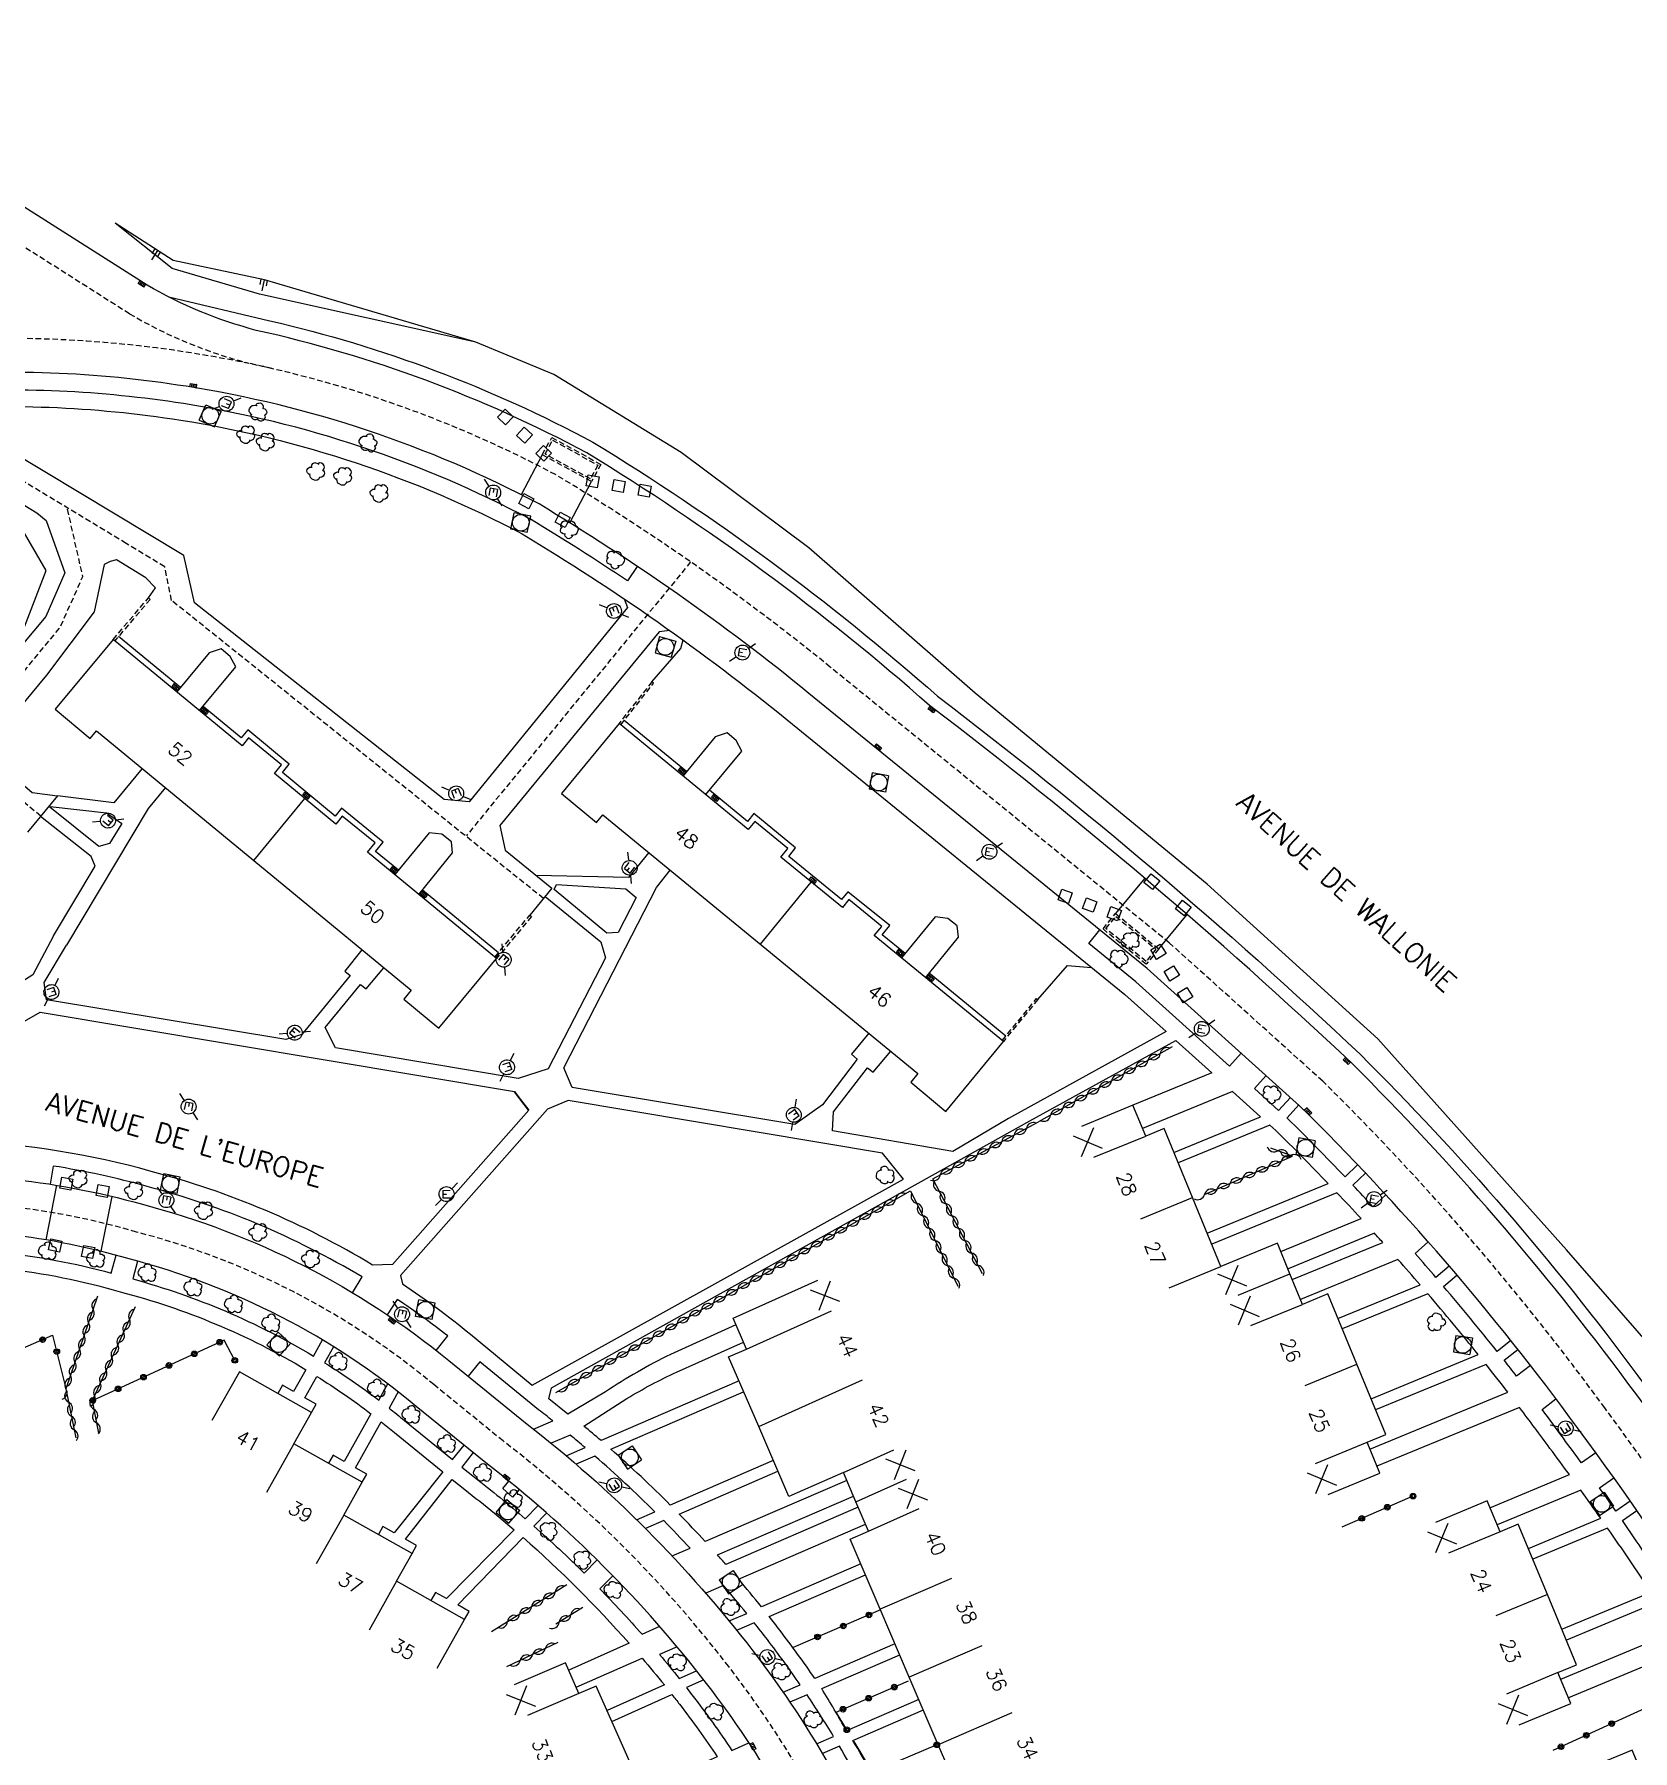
# Model space of a CAD drawing. Header units: millimetres. Extents: x 150999 to 152000, y 125999 to 127001.
# Drawn here: x 151596 to 151739.1, y 126510.1 to 126663.7 of the extents above; entities that cross this region are included whole.
import ezdxf
from ezdxf.enums import TextEntityAlignment as Align

# ---------------------------------------------------------------- set-up
doc = ezdxf.new("R2010")
doc.units = ezdxf.units.MM
doc.linetypes.add('DASHED', pattern=[0.75, 0.5, -0.25])
doc.layers.get('0').update_dxf_attribs({"linetype": 'CONTINUOUS'})
for name, color, linetype in [('W0001', 6, 'DASHED'), ('W0008', 7, 'CONTINUOUS'), ('W0100', 7, 'CONTINUOUS'), ('W0112', 1, 'DASHED'), ('W0211', 2, 'CONTINUOUS'), ('W0300', 7, 'CONTINUOUS'), ('W0302', 3, 'CONTINUOUS'), ('W0310', 3, 'CONTINUOUS'), ('W0322', 7, 'CONTINUOUS'), ('W0334', 7, 'CONTINUOUS'), ('W0400', 7, 'CONTINUOUS'), ('W0420', 7, 'CONTINUOUS'), ('W0471', 7, 'CONTINUOUS'), ('W0989', 7, 'CONTINUOUS'), ('W0991', 7, 'CONTINUOUS'), ('W1102', 7, 'CONTINUOUS')]:
    doc.layers.add(name, color=color, linetype=linetype)
doc.styles.get("Standard").update_dxf_attribs({"font": 'romans.shx', "width": 0.85})

# ---------------------------------------------------------------- blocks, each defined once
blk = doc.blocks.new('t991o')
at = {"color": 0, "linetype": 'Continuous'}
for p, q in [((-1, 1), (1, -1)), ((-1, -1), (1, 1))]:
    blk.add_line(p, q, dxfattribs=at)
blk = doc.blocks.new('t310o')
at = {"color": 0, "linetype": 'Continuous'}
for centre, start, end in [((-0.5, 0.38), 216.8699, 323.1304), ((0.5, -0.37), 36.8699, 143.1303)]:
    blk.add_arc(centre, 0.625, start, end, dxfattribs=at)
blk = doc.blocks.new('t322o')
at = {"color": 0, "linetype": 'Continuous'}
for radius in [0.25, 0.15]:
    blk.add_circle((0, 0), radius, dxfattribs=at)
blk = doc.blocks.new('t112o')
at = {"color": 0, "linetype": 'Continuous'}
for p, q in [((-0.5, 0.5), (0.5, 0.5)), ((-0.5, -0.5), (-0.5, 0.5)), ((0.5, 0.5), (0.5, -0.5)), ((0.5, -0.5), (-0.5, -0.5))]:
    blk.add_line(p, q, dxfattribs=at)
blk = doc.blocks.new('T300')
for p, q in [((-0.8, 0.51), (-0.86, 0.34)), ((-0.86, 0.34), (-0.86, 0.17)), ((-0.86, 0.17), (-0.74, 0.06)), ((-0.69, 0.63), (-0.8, 0.51)), ((-0.8, -0.06), (-0.74, 0.06)), ((-0.74, 0.06), (-0.69, 0.11)), ((-0.57, 0.69), (-0.69, 0.63)), ((-0.46, 0.69), (-0.57, 0.69)), ((-0.29, 0.63), (-0.46, 0.69)), ((-0.29, 0.63), (-0.17, 0.74)), ((-0.23, 0.57), (-0.29, 0.63)), ((-0.17, 0.74), (-0.06, 0.8)), ((-0.06, 0.8), (0.06, 0.8)), ((0.06, 0.8), (0.23, 0.74)), ((0.23, 0.74), (0.34, 0.63)), ((0.34, 0.63), (0.4, 0.51)), ((0.46, 0.46), (0.34, 0.46)), ((0.4, 0.51), (0.4, 0.46)), ((0.57, 0.4), (0.46, 0.46)), ((0.57, 0.4), (0.69, 0.29)), ((0.69, 0.29), (0.74, 0.17)), ((0.74, 0.06), (0.69, -0.17)), ((0.74, 0.17), (0.74, 0.06)), ((-0.8, -0.17), (-0.8, -0.06)), ((-0.8, -0.23), (-0.8, -0.17)), ((-0.74, -0.34), (-0.8, -0.23)), ((-0.69, -0.4), (-0.74, -0.34)), ((-0.51, -0.46), (-0.69, -0.4)), ((-0.4, -0.46), (-0.51, -0.46)), ((-0.4, -0.46), (-0.34, -0.46)), ((-0.34, -0.46), (-0.34, -0.4)), ((-0.34, -0.51), (-0.34, -0.46)), ((-0.29, -0.63), (-0.34, -0.51)), ((-0.17, -0.74), (-0.29, -0.63)), ((-0.06, -0.8), (-0.17, -0.74)), ((0.06, -0.8), (-0.06, -0.8)), ((0.17, -0.74), (0.06, -0.8)), ((0.23, -0.69), (0.17, -0.74)), ((0.29, -0.46), (0.23, -0.46)), ((0.29, -0.63), (0.23, -0.69)), ((0.46, -0.4), (0.29, -0.46)), ((0.34, -0.51), (0.29, -0.63)), ((0.34, -0.51), (0.34, -0.46)), ((0.57, -0.34), (0.46, -0.4)), ((0.63, -0.29), (0.57, -0.34)), ((0.69, -0.17), (0.63, -0.29))]:
    blk.add_line(p, q)
blk = doc.blocks.new('T400')
for p, q in [((-0.15, 0.3), (0.15, 0.3)), ((-0.15, -0.25), (-0.15, 0.3)), ((-0.15, 0.15), (0.15, 0.15)), ((-0.15, 0), (0.15, 0)), ((0.15, 0.3), (0.15, -0.25)), ((-0.15, -0.15), (0.15, -0.15)), ((-0.15, -0.25), (-0.15, -0.3)), ((-0.15, -0.3), (0.15, -0.3)), ((0.15, -0.3), (0.15, -0.25))]:
    blk.add_line(p, q)
blk = doc.blocks.new('T420')
for p, q in [((0.75, 0.75), (-0.75, 0.75)), ((-0.75, 0.75), (-0.75, -0.75)), ((0.75, 0.75), (0.75, -0.75)), ((0.75, -0.75), (-0.75, -0.75))]:
    blk.add_line(p, q)
blk.add_ellipse((0, 0), major_axis=(-0.53, 0.53), ratio=1, start_param=3.926991, end_param=10.210176)
blk = doc.blocks.new('T471')
for p, q in [((-0.333334, 0.333334), (-0.333334, -0.333334)), ((-0.333334, 0.333334), (0.333334, 0.333334)), ((-0.333334, 0), (0, 0)), ((0.500001, 0.500001), (1.000002, 1.000002)), ((-0.500001, -0.500001), (-1.000002, -1.000002)), ((-0.333334, -0.333334), (0.333334, -0.333334))]:
    blk.add_line(p, q)
blk.add_ellipse((0, 0), major_axis=(0.471405, 0.471405), ratio=1, start_param=5.4977871438, end_param=11.780972451)
blk = doc.blocks.new('t211o')
at = {"color": 0, "linetype": 'Continuous'}
for p, q in [((-0.29, 0.5), (-0.29, 0)), ((0, 1), (0, 0)), ((0.29, 0.5), (0.29, 0))]:
    blk.add_line(p, q, dxfattribs=at)

msp = doc.modelspace()

# ---------------------------------------------------------------- linework, layer by layer
at = {"layer": 'W0001'}
for points in [[(151617.29, 126633.82, 0.004835), (151615.18, 126634.31, -0.068459), (151604.54, 126638.72), (151584.64, 126651.34, 0.190482), (151565.6, 126654.42, 0.061063), (151537.18, 126644.27), (151497.8, 126624.51, 0.378633), (151496.51, 126620.37), (151504.86, 126604.56, -0.421219)], [(151787.33, 126302.63), (151792.74, 126328.48, -0.000928), (151799.1, 126366.57), (151801.65, 126382.51, 0.059929), (151801.33, 126407.08, 0.07597), (151793.34, 126434.75, -0.000468), (151777.48, 126466.92, 0.002096), (151760.15, 126502.17, 0.046568), (151736.57, 126540.79, 0.04058), (151711.33, 126570.04), (151697.59, 126582.43), (151667.26, 126607.1, 0.03579), (151642.67, 126624.33, 0.083455), (151610.07, 126635.22, 0.060009), (151585.04, 126636.16, 0.075727), (151551.12, 126627.81, 0.20266), (151542.64, 126619.62, -0.281009), (151526.04, 126611.77, 0.082437), (151510.07, 126607.14, 0.002945), (151459.36, 126581.67), (151444.96, 126574.4), (151442.81, 126573.29), (151418.08, 126560.91, -0.485582)], [(151703.71, 126315.39), (151710.83, 126358.65, 0.062579), (151712.99, 126383.26, 0.102853), (151705.6, 126414.26), (151702.12, 126422.49), (151692.38, 126445.2), (151682.4, 126468.56), (151670.55, 126496.18, 0.066857), (151658.17, 126517.64, 0.064437), (151637.98, 126537.83), (151631.78, 126542.87, 0.110374), (151605.18, 126556.53, 0.086978), (151582.47, 126559.07), (151556.88, 126554.89)]]:
    msp.add_lwpolyline(points, format="xyb", dxfattribs=at)
for points in [[(151641.59, 126586.39), (151608.3, 126613.07), (151607.69, 126616.08), (151604.25, 126618.17), (151576.28, 126635.03)], [(151596.59, 126593.76), (151562.39, 126622.25)], [(151654.76, 126616.51), (151634.69, 126592)]]:
    msp.add_lwpolyline(points, dxfattribs=at)
at = {"layer": 'W0001', "flags": 128}
msp.add_lwpolyline([(151589.37, 126599.77), (151598.33, 126610.65), (151600.36, 126615.2), (151598.97, 126621.35)], dxfattribs=at)
at = {"layer": 'W0008'}
for points in [[(151763.23, 126502.82, 0.04784), (151738.65, 126543.01, 0.037428), (151713.93, 126571.65, 0.026113), (151676.15, 126603.66, 0.043958), (151645.47, 126626.27, 0.06869), (151615.89, 126637.24, -0.067758), (151606.11, 126641.3), (151586.22, 126653.91, 0.190937), (151564.94, 126657.36, 0.061077), (151535.82, 126646.97), (151496.35, 126627.17, 0.390129), (151493.8, 126619.04), (151499.22, 126608.77, -0.421219), (151497.79, 126604.32, 0.00231), (151458, 126584.35), (151443.59, 126577.08), (151441.44, 126575.97), (151435.75, 126573.12, -0.483704), (151417.29, 126583.22, -0.000014), (151404.9, 126655.69)], [(151757.44, 126500.84, 0.046594), (151734.14, 126539, 0.040526), (151709.26, 126567.84), (151695.63, 126580.13), (151665.35, 126604.75, 0.035696), (151641.19, 126621.7, 0.083269), (151609.6, 126632.23, 0.060015), (151585.3, 126633.15, 0.075939), (151552.9, 126625.37, 0.401107), (151543.07, 126606.78), (151544.33, 126603), (151553.65, 126574.83, 0.329241), (151575.03, 126560.99), (151580.98, 126561.52, -0.085753), (151605.69, 126559.02, -0.107764), (151633.13, 126545.03), (151640.12, 126539.34, -0.064136), (151660.33, 126519.04, -0.070331), (151673.27, 126496.15), (151684.71, 126469.45), (151694.59, 126446.38), (151704.44, 126423.38, -0.065112), (151714.34, 126395, -0.092988), (151713.13, 126357.13)], [(151710.49, 126383.18, 0.103049), (151703.32, 126413.24), (151699.82, 126421.51), (151690.08, 126444.22), (151680.1, 126467.58), (151668.24, 126495.21, 0.066911), (151656.19, 126516.12, 0.064508), (151636.43, 126535.87), (151630.19, 126540.93, 0.110579), (151604.51, 126554.12, 0.087011), (151582.66, 126556.58), (151575.73, 126555.98, 0.487937), (151564.78, 126538.8, 0.025454), (151577.53, 126505.11), (151584.8, 126487.6), (151592.13, 126469.96), (151598.63, 126454.27), (151604.25, 126440.94), (151610.27, 126426.49), (151621.08, 126400.62), (151626.13, 126388.57, -0.137109), (151632.91, 126348.56)]]:
    msp.add_lwpolyline(points, format="xyb", dxfattribs=at)
for points in [[(151648.8, 126613.21), (151649.11, 126612.43), (151634.93, 126595.04), (151632.69, 126595.24), (151610.35, 126612.84), (151609.39, 126617.08), (151587.56, 126630.23)], [(151581.83, 126629.71), (151596.26, 126620.92), (151597.08, 126620.23), (151598.74, 126615.54), (151597.05, 126611.62), (151589.96, 126603.19), (151589.63, 126603.43), (151595.14, 126610.69), (151597.07, 126615.74), (151594.29, 126620.58), (151581.32, 126629.64)], [(151606.24, 126613.29), (151606.87, 126614.18), (151605.99, 126615.09), (151603.37, 126616.71), (151602.8, 126616.55), (151602.27, 126616.27), (151601.38, 126612.04), (151597.1, 126606.38), (151592.36, 126600.69), (151592.61, 126598.65), (151595.82, 126595.87), (151598.09, 126595.58), (151595.4, 126592.32)], [(151652.91, 126610.36), (151651.94, 126610.25), (151637.69, 126592.93), (151638.15, 126590.71), (151642.35, 126587.32), (151640.36, 126584.9)]]:
    msp.add_lwpolyline(points, dxfattribs=at)
at = {"layer": 'W0100'}
for points in [[(151637.39, 126581.02), (151625.85, 126590.53), (151626.53, 126591.36), (151623.58, 126593.76), (151623, 126593.05), (151617.52, 126597.58), (151618.14, 126598.34), (151615.19, 126600.77), (151614.61, 126600.06), (151603.07, 126609.58), (151597.9, 126603.32), (151601.02, 126600.72), (151601.58, 126601.4), (151629.74, 126578.18), (151629.08, 126577.39), (151632.23, 126574.77)], [(151682.75, 126573.59), (151671.19, 126583.07), (151671.87, 126583.89), (151668.91, 126586.29), (151668.34, 126585.58), (151662.84, 126590.09), (151663.46, 126590.85), (151660.5, 126593.28), (151659.92, 126592.57), (151648.35, 126602.06), (151643.2, 126595.77), (151646.33, 126593.18), (151646.89, 126593.87), (151675.11, 126570.73), (151674.46, 126569.94), (151677.61, 126567.32)]]:
    msp.add_lwpolyline(points, close=True, dxfattribs=at)
for points in [[(151711.82, 126533.04), (151716.45, 126534.95), (151715.3, 126537.72), (151716.97, 126538.41), (151714.38, 126544.7), (151711.79, 126550.99), (151709.53, 126550.06), (151708.4, 126552.8), (151707.28, 126555.53), (151702.22, 126553.45), (151699.68, 126559.63), (151697.14, 126565.8), (151695.49, 126565.12), (151694.35, 126567.88), (151689.73, 126565.97)], [(151679.64, 126504.41), (151676.93, 126510.62), (151674.32, 126516.7), (151671.72, 126522.78), (151669.03, 126529.04), (151670.69, 126529.75), (151669.56, 126532.38), (151668.43, 126535), (151663.55, 126532.87), (151660.85, 126539.12), (151658.15, 126545.37), (151659.75, 126546.06), (151658.57, 126548.81), (151666.16, 126552.21)], [(151728.92, 126512.41), (151733.54, 126514.33), (151732.39, 126517.1), (151734.06, 126517.8), (151731.45, 126524.09), (151728.84, 126530.38), (151727.2, 126529.7), (151726.06, 126532.46), (151721.44, 126530.54)], [(151654.44, 126480.01), (151659.04, 126481.99), (151657.85, 126484.75), (151659.49, 126485.45), (151656.81, 126491.71), (151652.92, 126500.71), (151649.06, 126509.71), (151646.31, 126515.89), (151644.76, 126515.22), (151643.57, 126517.97), (151638.98, 126516)], [(151746.97, 126477.97), (151751.59, 126479.89), (151750.44, 126482.65), (151752.1, 126483.34), (151749.53, 126489.52), (151746.96, 126495.7), (151744.39, 126501.88), (151741.82, 126508.06), (151740.18, 126507.38), (151739.02, 126510.16), (151734.4, 126508.24)]]:
    msp.add_lwpolyline(points, dxfattribs=at)
at = {"layer": 'W0100', "flags": 128}
msp.add_lwpolyline([(151632.08, 126517.49), (151634.52, 126521.85), (151628.44, 126525.27), (151629.83, 126527.75), (151623.71, 126531.19), (151625.36, 126534.14), (151619.25, 126537.57), (151620.83, 126540.39), (151614.37, 126544.02), (151611.92, 126539.65)], dxfattribs=at)
at = {"layer": 'W0112'}
for points in [[(151642.33, 126627.65), (151646.72, 126625.24), (151645.88, 126623.71), (151641.48, 126626.11)], [(151642.4, 126627.41), (151646.47, 126625.17), (151645.8, 126623.95), (151641.73, 126626.18)], [(151695.54, 126580.5), (151691.67, 126583.66), (151692.79, 126585.03), (151696.66, 126581.87)], [(151695.52, 126580.76), (151691.93, 126583.69), (151692.81, 126584.78), (151696.41, 126581.84)]]:
    msp.add_lwpolyline(points, close=True, dxfattribs=at)
for points in [[(151603.07, 126609.58), (151606.24, 126613.29), (151606.4, 126613.16), (151603.22, 126609.46)], [(151648.51, 126601.93), (151651.45, 126605.66), (151651.3, 126605.78), (151648.35, 126602.06)], [(151637.24, 126581.15), (151640.36, 126584.9), (151640.52, 126584.77), (151637.39, 126581.02)], [(151682.65, 126573.68), (151685.72, 126577.43), (151685.83, 126577.34), (151682.75, 126573.59)]]:
    msp.add_lwpolyline(points, dxfattribs=at)
at = {"layer": 'W0211'}
for points in [[(151635.55, 126636.17), (151616.17, 126640.47), (151608.35, 126642.78), (151603.26, 126646.84)], [(151616.62, 126641.76), (151608.46, 126643.49), (151603.26, 126646.84)]]:
    msp.add_lwpolyline(points, dxfattribs=at)
at = {"layer": 'W0302'}
msp.add_lwpolyline([(151814.08, 126361.33), (151810.82, 126373.31), (151811.57, 126395.89), (151809, 126402.7), (151806.61, 126421.58), (151804.27, 126431.64), (151791.81, 126460.16), (151789.02, 126461.34), (151780.84, 126482.34), (151779.63, 126484), (151771.88, 126499.54), (151767.48, 126509.05), (151758.11, 126525.49), (151741.93, 126544.89), (151733.15, 126554.94), (151716.27, 126573.83), (151701, 126587.67), (151680.22, 126604.78), (151665.33, 126617.76), (151653.91, 126626.3), (151642.52, 126633.29), (151635.55, 126636.17), (151616.62, 126641.76)], dxfattribs=at)
at = {"layer": 'W0310'}
for points in [[(151697.87, 126573.11), (151685.91, 126566.4)], [(151680.88, 126552.78), (151676.43, 126561.29), (151685.91, 126566.4)], [(151700.76, 126559.9), (151708.64, 126563.31), (151706.69, 126564.05)], [(151642.69, 126542.16), (151674.44, 126560.22), (151678.68, 126551.68)], [(151601.68, 126550.79), (151598.84, 126542.5), (151599.73, 126538.11)], [(151605.05, 126549.83), (151601.19, 126541.43), (151601.76, 126538.52)], [(151643.69, 126524.96), (151636.93, 126520.76)], [(151645.1, 126522.92), (151642.7, 126521.44)], [(151642.88, 126519.78), (151638.29, 126517.61)]]:
    msp.add_lwpolyline(points, dxfattribs=at)
at = {"layer": 'W0322'}
for points in [[(151580.73, 126539.89), (151597.66, 126547.3), (151598.85, 126542.54)], [(151613.96, 126545.04), (151613.02, 126546.86), (151601.19, 126541.43)], [(151719.41, 126532.89), (151713.03, 126530.11)], [(151671.75, 126522.71), (151663.95, 126519.35)], [(151747.34, 126513.71), (151745.72, 126516.41), (151731.93, 126510.12)], [(151668.74, 126511.98), (151667.8, 126513.56), (151674.26, 126516.35)], [(151676.79, 126510.63), (151671.03, 126508.19), (151669.39, 126510.94)]]:
    msp.add_lwpolyline(points, dxfattribs=at)
at = {"layer": 'W0334'}
for points in [[(151608.05, 126640.24), (151617.1, 126638.1, -0.066593), (151646.02, 126627.23, -0.043947), (151676.85, 126604.51, -0.0261), (151714.69, 126572.44, -0.03744), (151739.54, 126543.67, -0.040921), (151761.05, 126509.59)], [(151649.99, 126616.11), (151649.12, 126614.81, 0.012553), (151640.42, 126620.33, 0.083166), (151609.36, 126630.68, 0.055873), (151587.11, 126631.67), (151586.08, 126632.53), (151585.99, 126633.2)], [(151560.56, 126605.61), (151559.04, 126603.83), (151559.53, 126603.44), (151556.2, 126599.47), (151555.36, 126598.88), (151548.96, 126598.77), (151547.24, 126603.97), (151546.01, 126607.68, -0.401848), (151553.96, 126622.49, -0.076182), (151585.55, 126630.09, -0.060014), (151609.12, 126629.2, -0.083071), (151639.68, 126619.02, -0.035598), (151663.41, 126602.37), (151693.63, 126577.8), (151697.32, 126574.47), (151683.2, 126566.7), (151678.24, 126563.75), (151667.46, 126565.58), (151667.56, 126567.29), (151670.58, 126571.23), (151671.09, 126570.83), (151672.68, 126572.73)], [(151626.29, 126553.58, 0.071725), (151606.48, 126561.96, 0.056091), (151589.71, 126564.66), (151589.38, 126565.94), (151594.71, 126575.18), (151596.55, 126576.2), (151638.99, 126569.12), (151640.24, 126567.45), (151638.99, 126569.09), (151640.29, 126567.44), (151628.08, 126553.62), (151626.29, 126553.58)], [(151658.82, 126548.22), (151652.96, 126545.58, 0.034372), (151647.14, 126542.22), (151643.78, 126540.22), (151642.06, 126541.61), (151642.32, 126542.58), (151685.13, 126566.48), (151698.2, 126573.67), (151701.41, 126570.78), (151694.35, 126567.88)], [(151640.59, 126542.83), (151673.8, 126561.27), (151671.94, 126563.59), (151643.79, 126568.31), (151641.96, 126567.52), (151628.8, 126552.63), (151628.96, 126551.89, -0.025154), (151635.05, 126547.39), (151640.59, 126542.83, -0.06406)], [(151714.46, 126562.55), (151713.33, 126561.47, 0.007851), (151708.18, 126566.7), (151708.14, 126566.74), (151709.19, 126567.91)], [(151701, 126556.43), (151711.81, 126560.88, 0.007146), (151707.15, 126565.61), (151706.6, 126566.1), (151698.41, 126562.73)], [(151624.51, 126551.1), (151625.35, 126552.51, 0.070933), (151606.12, 126560.61, 0.028876), (151597.71, 126562.44), (151597.45, 126560.81)], [(151716.99, 126559.86), (151715.83, 126558.79, 0.002834), (151714.03, 126560.73), (151715.17, 126561.81)], [(151707.59, 126554.78), (151714.77, 126557.73, 0.003411), (151712.6, 126560.05), (151701.41, 126555.44)], [(151708.61, 126552.28), (151716.7, 126555.61, 0.001168), (151715.97, 126556.42), (151708.23, 126553.23)], [(151722.66, 126553.49), (151721.47, 126552.47, 0.00303), (151719.61, 126554.61), (151720.78, 126555.64)], [(151568.14, 126538.35, -0.001071), (151567.67, 126539.78, -0.488837), (151576.01, 126552.94), (151582.88, 126553.53, -0.087058), (151603.7, 126551.18, -0.071903), (151620.33, 126544.21), (151619.23, 126542.25), (151618.22, 126542.82), (151617.81, 126542.08)], [(151712.7, 126548.79), (151720.04, 126551.81, 0.003235), (151718.07, 126554.08), (151709.35, 126550.49)], [(151728.17, 126546.83), (151726.94, 126545.85, 0.00806), (151722.15, 126551.67), (151723.34, 126552.68)], [(151632, 126545.93), (151633.02, 126547.23, 0.018857), (151628.51, 126550.5), (151627.6, 126549.13)], [(151715.66, 126541.61), (151725.25, 126545.56, 0.007613), (151720.74, 126551.01), (151713.08, 126547.86)], [(151659.09, 126543.2), (151646.74, 126537.86, 0.004405), (151645.2, 126539.17), (151649.06, 126541.62, -0.029121), (151653.5, 126544), (151659.49, 126546.66)], [(151729.93, 126544.58), (151728.69, 126543.62, 0.001942), (151727.57, 126545.05), (151728.8, 126546.02)], [(151640.71, 126538.89), (151642.42, 126539.63, 0.003566), (151641.15, 126540.63), (151635.9, 126544.91), (151634.86, 126543.62)], [(151715.56, 126537.11), (151727.9, 126542.19, 0.003409), (151725.95, 126544.68), (151716.07, 126540.61)], [(151620.83, 126540.39), (151621.24, 126541.12), (151620.23, 126541.68), (151621.31, 126543.61, -0.023364), (151626.15, 126540.26), (151623.76, 126536), (151622.76, 126536.56), (151622.34, 126535.83)], [(151662.16, 126536.08), (151652.94, 126532.09, 0.015876), (151647.62, 126537.1), (151659.5, 126542.24)], [(151735.77, 126536.78), (151734.5, 126535.86, 0.002873), (151732.87, 126538.07, 0.00344), (151730.96, 126540.65), (151732.21, 126541.59)], [(151726.3, 126531.86), (151733.41, 126534.82, 0.002851), (151731.67, 126537.17, 0.004892), (151728.95, 126540.82), (151716.19, 126535.57)], [(151643.63, 126536.51), (151645.32, 126537.24, 0.003799), (151643.99, 126538.35), (151642.29, 126537.62)], [(151649.92, 126530.78), (151651.56, 126531.49, 0.016109), (151646.19, 126536.48), (151644.51, 126535.76)], [(151668.74, 126534.3), (151656.07, 126528.82, 0.007398), (151653.73, 126531.29), (151662.58, 126535.12)], [(151729.74, 126528.22), (151736.22, 126530.91, 0.003004), (151734.42, 126533.43), (151726.94, 126530.32)], [(151738.86, 126532.44), (151737.58, 126531.54, 0.00267), (151736.11, 126533.63), (151737.39, 126534.54)], [(151669.76, 126531.91), (151657.91, 126526.78, 0.002452), (151657.16, 126527.63), (151669.34, 126532.89)], [(151653.1, 126527.54), (151654.71, 126528.23, 0.007501), (151652.35, 126530.7), (151650.72, 126529.99)], [(151669.99, 126526.82), (151661.11, 126522.98, 0.007038), (151659.04, 126525.47), (151670.42, 126530.39)], [(151743.38, 126525.7), (151742.07, 126524.85, 0.007385), (151738.15, 126530.71), (151739.44, 126531.6)], [(151634.52, 126521.85), (151634.93, 126522.58), (151633.92, 126523.15), (151639.76, 126529.19, -0.031783), (151649.26, 126519.72), (151643.86, 126517.31)], [(151732.74, 126520.99), (151740.72, 126524.3, 0.006725), (151736.83, 126530.03), (151730.14, 126527.25)], [(151673.05, 126519.68), (151665.88, 126516.57, 0.013773), (151662.74, 126520.9, 0.003398), (151661.78, 126522.13), (151670.4, 126525.86)], [(151658.2, 126521.72), (151659.78, 126522.4, 0.007133), (151657.7, 126524.89), (151656.11, 126524.21)], [(151732.63, 126516.51), (151742.98, 126520.81, 0.002992), (151741.31, 126523.4), (151733.15, 126520.01)], [(151663.03, 126515.34), (151664.57, 126516.01, 0.013062), (151661.63, 126520.05, 0.004218), (151660.45, 126521.56), (151658.88, 126520.88)], [(151644.52, 126515.78), (151650.41, 126518.4, -0.007422), (151652.41, 126515.99), (151647.28, 126513.7)], [(151675.19, 126514.68), (151668.7, 126511.88, 0.011385), (151666.49, 126515.67), (151673.47, 126518.69)], [(151745.72, 126516.41, 0.00325), (151743.96, 126519.26), (151733.33, 126514.84)], [(151647.71, 126512.73), (151653.09, 126515.13, -0.002624), (151653.77, 126514.26, -0.016528), (151657.15, 126509.56), (151650.41, 126506.56)], [(151666.03, 126510.72), (151667.56, 126511.38, 0.011556), (151665.18, 126515.11), (151663.64, 126514.44)], [(151678.26, 126507.56), (151672.61, 126505.11, 0.017478), (151669.28, 126511.02), (151675.59, 126513.75)], [(151669.81, 126503.9), (151671.33, 126504.56, 0.017736), (151668.08, 126510.51), (151666.56, 126509.85)]]:
    msp.add_lwpolyline(points, format="xyb", dxfattribs=at)
for points in [[(151641.48, 126626.11), (151639.59, 126622.53)], [(151643.94, 126620.01), (151645.88, 126623.71)], [(151609.1, 126605.26), (151603.55, 126609.84)], [(151610.81, 126603.2), (151614.05, 126607.11), (151613.55, 126608.05), (151612.74, 126608.74), (151611.68, 126608.38), (151608.78, 126604.87)], [(151651.3, 126605.78), (151653.87, 126608.77), (151654.08, 126609.53)], [(151628.6, 126588.91), (151626.56, 126590.6), (151627.24, 126591.43), (151623.51, 126594.46), (151622.94, 126593.76), (151618.22, 126597.65), (151618.84, 126598.4), (151615.13, 126601.47), (151614.54, 126600.77), (151611.13, 126603.58)], [(151654.4, 126597.75), (151648.82, 126602.32)], [(151656.12, 126595.69), (151659.34, 126599.58), (151658.83, 126600.52), (151658.02, 126601.21), (151656.97, 126600.85), (151654.08, 126597.36)], [(151607.76, 126596.31), (151606.22, 126594.44), (151598.9, 126582.22)], [(151673.95, 126581.46), (151671.9, 126583.14), (151672.58, 126583.97), (151668.84, 126586.99), (151668.27, 126586.29), (151663.54, 126590.16), (151664.16, 126590.92), (151660.43, 126593.98), (151659.85, 126593.27), (151656.44, 126596.08)], [(151597.74, 126583.03), (151601.46, 126589.28), (151601.1, 126590.16), (151596.56, 126593.73)], [(151630.44, 126586.75), (151633.45, 126590.46), (151633.35, 126591.46), (151632.5, 126592.14), (151631.37, 126592.27), (151628.28, 126588.53)], [(151651.02, 126590.49), (151649.19, 126588.26), (151640.95, 126588.45)], [(151670.71, 126574.33), (151669.16, 126572.44), (151669.66, 126572.02), (151666.55, 126567.92), (151664.08, 126566.15), (151644.15, 126569.47), (151643.4, 126571.23), (151651.71, 126587.38), (151652.94, 126588.91)], [(151597.74, 126583.03), (151595.89, 126579.54), (151593.34, 126577.93), (151577.43, 126580.58), (151576.98, 126582.61), (151580.03, 126586.28), (151580.53, 126585.86), (151582.14, 126587.74)], [(151637.56, 126581.53), (151630.75, 126587.14)], [(151695.4, 126588.2), (151692.79, 126585.03)], [(151641.73, 126586.56), (151646.72, 126582.5), (151647.15, 126581.09), (151642, 126571.13), (151639.33, 126570.26), (151622.97, 126573.01), (151622.04, 126574.83), (151625.21, 126578.7), (151625.72, 126578.29), (151627.3, 126580.19)], [(151675.79, 126579.3), (151678.74, 126582.93), (151678.63, 126583.93), (151677.79, 126584.61), (151676.65, 126584.75), (151673.63, 126581.07)], [(151696.66, 126581.87), (151699.2, 126584.94)], [(151704.04, 126572.54), (151702.99, 126571.38), (151694.61, 126578.94), (151690.4, 126582.36), (151691.39, 126583.58)], [(151625.34, 126581.8), (151623.8, 126579.89), (151624.29, 126579.49), (151619.96, 126574.21), (151618.54, 126573.76), (151597.1, 126577.31), (151596.89, 126578.86), (151598.9, 126582.22)], [(151682.96, 126574.06), (151676.1, 126579.69)], [(151685.83, 126577.34), (151688.49, 126580.4), (151690.65, 126580.22)], [(151708.44, 126568.58), (151707.39, 126567.42), (151705.23, 126569.37), (151706.28, 126570.53)], [(151698.02, 126563.66), (151705.77, 126566.85), (151703.26, 126569.12), (151695.21, 126565.8)], [(151598.01, 126560.72), (151597.06, 126555.83)], [(151602.95, 126559.72), (151601.98, 126554.81)], [(151639.4, 126533.5), (151638.82, 126532.8), (151637.96, 126533.58), (151638.49, 126534.24)]]:
    msp.add_lwpolyline(points, dxfattribs=at)
at = {"layer": 'W0334', "flags": 128}
msp.add_lwpolyline([(151605.66, 126598.03), (151603.13, 126594.96), (151598.09, 126595.58)], dxfattribs=at)
at = {"layer": 'W0334'}
for points in [[(151597.44, 126594.62), (151602.47, 126594.05), (151603.85, 126593.1), (151602.76, 126591.32), (151601.78, 126591.04), (151597.42, 126594.55)], [(151642.77, 126587.65), (151648.95, 126587.26), (151649.9, 126586.48), (151648.28, 126583.33), (151647.26, 126583.28), (151642.54, 126587.19)]]:
    msp.add_lwpolyline(points, close=True, dxfattribs=at)
at = {"layer": 'W0334', "flags": 128}
for points in [[(151565.12, 126537.75), (151566.69, 126538.26, -0.000798), (151566.35, 126539.33, -0.488377), (151575.88, 126554.34), (151582.78, 126554.93, -0.082142), (151602.91, 126552.86), (151603.35, 126554.45)], [(151605.26, 126553.92), (151604.83, 126552.33, -0.068598), (151621.01, 126545.43), (151621.82, 126546.87)], [(151622.81, 126546.27), (151622, 126544.83, -0.022851), (151626.84, 126541.49), (151627.66, 126542.94)], [(151628.58, 126542.23), (151627.77, 126540.78, -0.006881), (151629.14, 126539.66), (151633.45, 126536.16), (151634.48, 126537.45)], [(151625.36, 126534.14), (151625.77, 126534.86), (151624.77, 126535.43), (151627.07, 126539.54, -0.006043), (151628.25, 126538.58), (151632.58, 126535.07), (151628.23, 126529.62), (151627.22, 126530.18), (151626.81, 126529.45)], [(151635.29, 126536.8), (151634.27, 126535.5), (151635.41, 126534.58, -0.013714), (151639.96, 126530.87), (151641.12, 126532.05)], [(151629.83, 126527.75), (151630.24, 126528.48), (151629.23, 126529.04), (151633.41, 126534.39), (151634.54, 126533.48, -0.008071), (151637.21, 126531.36), (151638.97, 126529.87), (151632.92, 126523.72), (151631.92, 126524.28), (151631.5, 126523.55)], [(151641.88, 126531.39), (151640.73, 126530.2, -0.014375), (151645.24, 126526.01), (151646.39, 126527.18)], [(151647.81, 126525.76), (151646.63, 126524.6, -0.012975), (151650.41, 126520.53), (151651.99, 126521.24)], [(151653.55, 126519.41), (151651.98, 126518.71, -0.00646), (151653.74, 126516.57), (151655.29, 126517.26)], [(151655.93, 126516.45), (151654.38, 126515.75, -0.001903), (151654.88, 126515.11, -0.017234), (151658.45, 126510.13), (151659.98, 126510.81)]]:
    msp.add_lwpolyline(points, format="xyb", dxfattribs=at)
at = {"layer": 'W1102'}
for p, q in [((151615.66, 126589.79), (151620.23, 126595.34)), ((151661, 126582.3), (151665.56, 126587.86)), ((151690.86, 126563.22), (151695.49, 126565.12)), ((151695.06, 126557.72), (151699.68, 126559.63)), ((151697.6, 126551.55), (151702.22, 126553.45)), ((151703.78, 126550.89), (151708.4, 126552.8)), ((151704.91, 126548.16), (151709.53, 126550.06)), ((151709.76, 126542.8), (151714.38, 126544.7)), ((151710.68, 126535.82), (151715.3, 126537.72)), ((151678.12, 126525.52), (151671.72, 126522.78)), ((151680.82, 126519.48), (151674.32, 126516.7)), ((151683.51, 126513.49), (151676.93, 126510.62))]:
    msp.add_line(p, q, dxfattribs=at)
at = {"layer": 'W1102', "flags": 128}
for points in [[(151659.75, 126546.06), (151667.38, 126549.48)], [(151660.85, 126539.12), (151670.15, 126543.29)], [(151619.25, 126537.57), (151616.8, 126533.21)], [(151668.43, 126535), (151672.96, 126537.03)], [(151669.56, 126532.38), (151674.09, 126534.4)], [(151670.69, 126529.75), (151675.22, 126531.78)], [(151623.71, 126531.19), (151621.26, 126526.83)], [(151727.2, 126529.7), (151722.59, 126527.78)], [(151628.44, 126525.27), (151625.99, 126520.91)], [(151731.45, 126524.09), (151726.83, 126522.17)], [(151732.39, 126517.1), (151727.77, 126515.18)], [(151644.76, 126515.22), (151640.16, 126513.25)]]:
    msp.add_lwpolyline(points, dxfattribs=at)

# ---------------------------------------------------------------- block references
at = {"layer": 'W0112'}
for p, rotation in [((151638.18, 126629.49), 226.4352046406514), ((151639.89, 126627.86), 46.4352046407793), ((151641.6, 126626.23), 46.43520464065143), ((151645.99, 126623.73), 259.5531949243682), ((151640.06, 126621.95), 242.7951675157158), ((151648.32, 126623.3), 259.5531949245413), ((151650.65, 126622.88), 79.55319492436817), ((151643.31, 126620.28), 62.7951675157158), ((151696.04, 126587.89), 230.2415379440444), ((151688.28, 126586.58), 250.3277318792836), ((151690.48, 126585.8), 70.3277318794041), ((151692.67, 126585.02), 70.32773187928359), ((151698.86, 126585.54), 50.24153794404437), ((151696.63, 126581.62), 211.5252376283264), ((151697.82, 126579.68), 31.52523762823068), ((151699.01, 126577.74), 31.52523762832646), ((151598.88, 126560.86), 258.996664582602), ((151602.13, 126560.21), 258.996664582602), ((151597.89, 126555.33), 258.996664582602), ((151600.84, 126554.75), 258.996664582602)]:
    msp.add_blockref('t112o', p, dxfattribs=dict(at, rotation=rotation))
at = {"layer": 'W0211'}
for p, rotation in [((151607.07, 126644.39), 147.152063639772), ((151616.62, 126641.76), 168.042728484289)]:
    msp.add_blockref('t211o', p, dxfattribs=dict(at, rotation=rotation))
at = {"layer": 'W0300'}
for p, rotation in [((151615.99, 126629.99), 156.637336778144), ((151614.94, 126627.86), 258.165539326292), ((151616.69, 126627.2), 258.165539326292), ((151625.85, 126627.23), 156.637336778144), ((151621.2, 126624.57), 258.165539326292), ((151623.61, 126624.13), 258.165539326292), ((151626.86, 126622.6), 258.165539326292), ((151643.94, 126619.39), 349.553194924368), ((151648.08, 126616.67), 349.553194924368), ((151694.2, 126582.64), 50.59098981687399), ((151693.14, 126580.97), 349.553194924368), ((151706.83, 126568.81), 349.553194924368), ((151672.12, 126561.64), 181.39301601746), ((151599.92, 126561.23), 258.996664582602), ((151604.9, 126560.18), 258.996664582602), ((151611.16, 126558.4), 258.996664582602), ((151616.02, 126556.45), 258.996664582602), ((151597.16, 126554.87), 169.519957500698), ((151601.47, 126554.18), 169.519957500698), ((151620.74, 126554.08), 258.996664582602), ((151606.08, 126552.91), 169.519957500698), ((151610.18, 126551.61), 169.519957500698), ((151613.81, 126550.11), 169.519957500698), ((151617.15, 126548.41), 169.519957500698), ((151721.52, 126548.53), 81.3558913707741), ((151623.17, 126544.97), 169.519957500698), ((151626.6, 126542.58), 169.519957500698), ((151629.69, 126540.22), 169.519957500698), ((151632.87, 126537.61), 169.519957500698), ((151636.1, 126535.02), 169.519957500698), ((151638.85, 126532.69), 169.519957500698), ((151642.02, 126529.88), 137.660736264836), ((151645.03, 126527.3), 137.660736264836), ((151647.94, 126524.49), 25.2653022053086), ((151658.2, 126522.98), 203.508813419823), ((151653.67, 126518.01), 25.2653022053086), ((151662.76, 126517.21), 203.508813419823), ((151656.98, 126513.58), 25.2653022053086), ((151665.63, 126512.92), 203.508813419823)]:
    msp.add_blockref('T300', p, dxfattribs=dict(at, rotation=rotation))
at = {"layer": 'W0310'}
for p, rotation in [((151696.78, 126572.5), 209.309051901478), ((151694.6, 126571.28), 209.309051901478), ((151695.69, 126571.89), 209.309051901478), ((151691.33, 126569.44), 209.309051901478), ((151692.42, 126570.05), 209.309051901478), ((151693.51, 126570.66), 209.309051901478), ((151689.15, 126568.22), 209.309051901478), ((151690.24, 126568.83), 209.309051901478), ((151686.97, 126566.99), 209.309051901478), ((151688.06, 126567.6), 209.309051901478), ((151683.71, 126565.21), 28.32006570803616), ((151684.81, 126565.8), 28.32006570803616), ((151680.41, 126563.43), 28.32006570803616), ((151681.51, 126564.03), 28.32006570803616), ((151682.61, 126564.62), 28.32006570803616), ((151707.31, 126563.81), 159.162959364627), ((151678.21, 126562.25), 28.32006570803616), ((151679.31, 126562.84), 28.32006570803616), ((151705.35, 126561.89), 23.3490882796944), ((151706.49, 126562.38), 23.3490882796944), ((151707.64, 126562.88), 23.3490882796944), ((151708.48, 126563.37), 159.162959364627), ((151677.11, 126561.65), 28.32006570803616), ((151677.01, 126560.18), 297.607269588988), ((151701.9, 126560.4), 23.3490882796944), ((151703.05, 126560.9), 23.3490882796944), ((151704.2, 126561.39), 23.3490882796944), ((151672.03, 126558.85), 29.63095380450719), ((151673.11, 126559.47), 29.63095380450719), ((151675, 126559.1), 296.373893137887), ((151677.59, 126559.07), 297.607269588988), ((151700.76, 126559.9), 23.3490882796944), ((151669.85, 126557.61), 29.63095380450719), ((151670.94, 126558.23), 29.63095380450719), ((151675.55, 126557.99), 296.373893137887), ((151676.11, 126556.87), 296.373893137887), ((151678.17, 126557.96), 297.607269588988), ((151678.75, 126556.86), 297.607269588988), ((151666.59, 126555.76), 29.63095380450719), ((151667.68, 126556.38), 29.63095380450719), ((151668.77, 126557), 29.63095380450719), ((151676.66, 126555.75), 296.373893137887), ((151679.33, 126555.75), 297.607269588988), ((151664.42, 126554.52), 29.63095380450719), ((151665.51, 126555.14), 29.63095380450719), ((151677.22, 126554.63), 296.373893137887), ((151679.91, 126554.64), 297.607269588988), ((151661.16, 126552.67), 29.63095380450719), ((151662.25, 126553.29), 29.63095380450719), ((151663.33, 126553.91), 29.63095380450719), ((151677.77, 126553.51), 296.373893137887), ((151678.33, 126552.39), 296.373893137887), ((151680.49, 126553.53), 297.607269588988), ((151658.99, 126551.43), 29.63095380450719), ((151660.07, 126552.05), 29.63095380450719), ((151601.28, 126549.6), 251.030422965163), ((151655.73, 126549.58), 29.63095380450719), ((151656.81, 126550.2), 29.63095380450719), ((151657.9, 126550.82), 29.63095380450719), ((151600.87, 126548.42), 251.030422965163), ((151604.53, 126548.7), 245.332571234339), ((151653.55, 126548.34), 29.63095380450719), ((151654.64, 126548.96), 29.63095380450719), ((151600.47, 126547.24), 251.030422965163), ((151603.49, 126546.42), 245.332571234339), ((151604.01, 126547.56), 245.332571234339), ((151650.29, 126546.49), 29.63095380450719), ((151651.38, 126547.11), 29.63095380450719), ((151652.47, 126547.73), 29.63095380450719), ((151599.65, 126544.88), 251.030422965163), ((151600.06, 126546.06), 251.030422965163), ((151602.96, 126545.29), 245.332571234339), ((151648.12, 126545.25), 29.63095380450719), ((151649.21, 126545.87), 29.63095380450719), ((151599.25, 126543.69), 251.030422965163), ((151601.92, 126543.02), 245.332571234339), ((151602.44, 126544.15), 245.332571234339), ((151644.86, 126543.4), 29.63095380450719), ((151645.95, 126544.02), 29.63095380450719), ((151647.04, 126544.64), 29.63095380450719), ((151598.84, 126542.51), 251.030422965163), ((151601.4, 126541.88), 245.332571234339), ((151643.78, 126542.78), 29.63095380450719), ((151599.08, 126541.29), 281.515483395853), ((151599.33, 126540.06), 281.515483395853), ((151601.34, 126540.69), 281.048389344708), ((151599.58, 126538.84), 281.515483395853), ((151601.57, 126539.46), 281.048389344708), ((151641.57, 126523.64), 211.864076386206), ((151642.63, 126524.3), 211.864076386206), ((151639.45, 126522.32), 211.864076386206), ((151640.51, 126522.98), 211.864076386206), ((151644.04, 126522.26), 211.657211040446), ((151638.38, 126521.66), 211.864076386206), ((151642.98, 126521.61), 211.657211040446), ((151641.75, 126519.24), 205.265302205309), ((151639.49, 126518.18), 205.265302205309), ((151640.62, 126518.71), 205.265302205309)]:
    msp.add_blockref('t310o', p, dxfattribs=dict(at, rotation=rotation))
at = {"layer": 'W0322'}
for p, rotation in [((151596.76, 126546.9), 23.6198831978254), ((151598.03, 126545.83), 283.992196732199), ((151610.34, 126545.63), 204.68147995324), ((151612.61, 126546.67), 204.68147995324), ((151608.07, 126544.59), 204.68147995324), ((151613.96, 126545.04), 117.395728681592), ((151603.52, 126542.5), 204.68147995324), ((151605.79, 126543.54), 204.68147995324), ((151601.25, 126541.46), 204.68147995324), ((151717.12, 126531.9), 203.559480699491), ((151719.41, 126532.89), 203.559480699491), ((151714.83, 126530.9), 203.559480699491), ((151670.72, 126522.26), 203.267483119265), ((151668.42, 126521.27), 203.267483119265), ((151666.12, 126520.29), 203.267483119265), ((151670.7, 126514.81), 23.32213628722929), ((151672.99, 126515.8), 23.32213628722929), ((151668.4, 126513.82), 23.32213628722929), ((151668.74, 126511.98), 120.647602515214), ((151734.93, 126511.49), 204.501056829056), ((151737.2, 126512.53), 204.501056829056), ((151676.79, 126510.63), 202.943871623865), ((151732.66, 126510.46), 204.501056829056)]:
    msp.add_blockref('t322o', p, dxfattribs=dict(at, rotation=rotation))
at = {"layer": 'W0400'}
for p, rotation in [((151605.66, 126641.4), 57.86618267712075), ((151610.26, 126632.29), 80.94778705019166), ((151608.65, 126605.3), 230.478033893095), ((151611.26, 126603.17), 230.478033893095), ((151676.33, 126603.3), 230.955603042567), ((151671.53, 126599.94), 231.11954906056), ((151653.98, 126597.8), 230.108945908155), ((151620.38, 126595.59), 49.88778962395259), ((151656.95, 126595.38), 230.108945908155), ((151628.2, 126588.93), 230.2418479030764), ((151630.86, 126586.74), 231.9108162989767), ((151665.71, 126588.01), 50.51219667967541), ((151673.5, 126581.54), 230.454522303758), ((151676.22, 126579.27), 230.388700079226), ((151713.49, 126571.84), 46.4665776611279), ((151710.03, 126567.32), 224.060952064498), ((151628.02, 126548.59), 230.896493486533), ((151638.27, 126534.56), 229.7336221021301), ((151660.33, 126510.49), 206.382492091593)]:
    msp.add_blockref('T400', p, dxfattribs=dict(at, rotation=rotation))
at = {"layer": 'W0420'}
for p, rotation in [((151611.77, 126629.6), 156.637336778144), ((151639.56, 126620.02), 258.165539326292), ((151652.5, 126608.91), 74.42652505064359), ((151671.6, 126596.77), 349.553194924368), ((151709.79, 126564.08), 349.553194924368), ((151608.2, 126560.86), 258.996664582602), ((151631.02, 126549.57), 258.996664582602), ((151617.9, 126546.5), 138.2253318319), ((151723.88, 126546.43), 81.3558913707741), ((151649.32, 126536.36), 123.519133501411), ((151638.41, 126531.52), 139.73362210213), ((151736.31, 126532.2), 123.132716464077), ((151658.35, 126525.2), 123.519133501411)]:
    msp.add_blockref('T420', p, dxfattribs=dict(at, rotation=rotation))
at = {"layer": 'W0471'}
for p, rotation in [((151613.22, 126630.67), 156.637336778144), ((151637.09, 126622.73), 258.165539326292), ((151647.9, 126612.12), 291.592212186236), ((151659.39, 126608.4), 349.553194924368), ((151633.78, 126595.8), 291.592212186236), ((151602.62, 126593.36), 141.159028393219), ((151681.5, 126590.57), 349.553194924368), ((151649.3, 126589.13), 50.97858289035339), ((151638.03, 126580.91), 230.175651041147), ((151597.55, 126578.01), 197.766849403737), ((151619.33, 126574.38), 320.20553437226), ((151700.51, 126574.71), 349.553194924368), ((151638.33, 126571.28), 198.192623336806), ((151609.83, 126567.76), 258.996664582602), ((151664, 126567.02), 215.62377156771), ((151632.92, 126559.93), 1.09985313145153), ((151607.84, 126559.38), 258.996664582602), ((151715.93, 126559.48), 349.553194924368), ((151628.93, 126549.17), 258.996664582602), ((151733.08, 126538.96), 123.132716464077), ((151647.92, 126533.86), 123.519133501411), ((151661.63, 126518.49), 123.519133501411)]:
    msp.add_blockref('T471', p, dxfattribs=dict(at, rotation=rotation))
at = {"layer": 'W0991'}
for p, rotation in [((151690.3, 126564.59), 22.36969010946292), ((151703.22, 126552.26), 22.36969010946297), ((151666.77, 126550.85), 24.13418596961515), ((151704.34, 126549.52), 22.36969010946297), ((151673.52, 126535.71), 23.29214871841241), ((151711.25, 126534.43), 22.36969011039204), ((151674.65, 126533.09), 23.29214871733955), ((151722.01, 126529.16), 22.55692988550649), ((151639.57, 126514.62), 23.25242837963358), ((151728.35, 126513.8), 22.55692988749227)]:
    msp.add_blockref('t991o', p, dxfattribs=dict(at, rotation=rotation))

# ---------------------------------------------------------------- texts
at = {"layer": 'W0989'}
for s, rotation, p in [('AVENUE DE WALLONIE', 317.9724, (151713.47, 126586.98)), ("AVENUE DE L'EUROPE", 344.284, (151609.5, 126564.82))]:
    msp.add_text(s, height=1.75, rotation=rotation, dxfattribs=at).set_placement(p, align=Align.MIDDLE)
at = {"layer": 'W0991'}
for s, rotation, p in [('52', 320.4901, (151609.09, 126599.35)), ('48', 320.6501, (151654.4, 126591.84)), ('50', 320.4601, (151626.31, 126585.15)), ('46', 320.6201, (151671.66, 126577.68)), ('28', 292.3697, (151693.79, 126560.81)), ('27', 292.3697, (151696.33, 126554.64)), ('44', 294.1342, (151668.77, 126546.39)), ('26', 292.3697, (151708.47, 126545.94)), ('42', 294.1342, (151671.56, 126540.16)), ('25', 292.3697, (151711.05, 126539.65)), ('41', 330.7082, (151615.15, 126537.84)), ('39', 330.7082, (151619.86, 126531.49)), ('40', 294.8307, (151676.67, 126528.65)), ('37', 330.7082, (151624.33, 126525.11)), ('24', 292.5569, (151725.53, 126525.31)), ('38', 294.1342, (151679.47, 126522.5)), ('35', 330.7082, (151629.04, 126519.2)), ('23', 292.5569, (151728.14, 126519.03)), ('36', 294.1342, (151682.16, 126516.49)), ('33', 293.2524, (151641.5, 126510.14)), ('34', 294.1342, (151684.91, 126510.36))]:
    msp.add_text(s, height=1.25, rotation=rotation, dxfattribs=at).set_placement(p, align=Align.MIDDLE)

doc.saveas('drawing.dxf')
